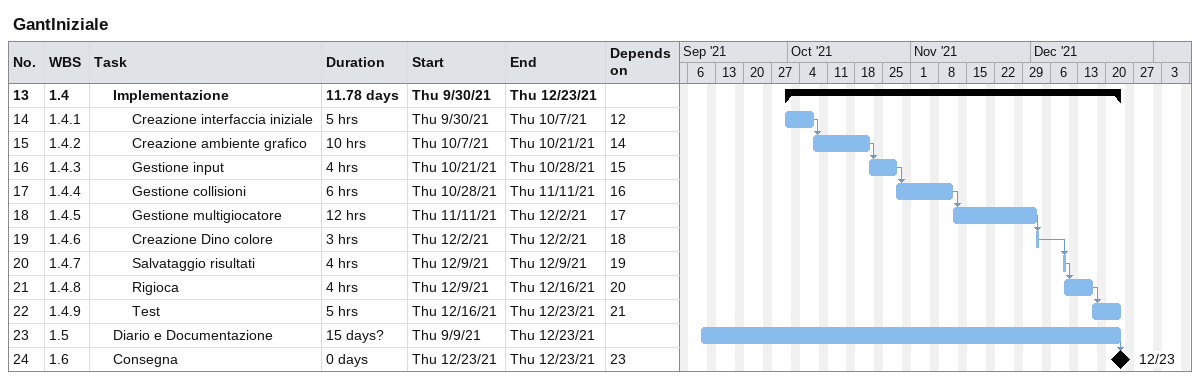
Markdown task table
GantIniziale

| ID | WBS | Task | Duration | Start | Finish | Predecessors |
|---|---|---|---|---|---|---|
| 13 | 1.4 | **Implementazione** | 11.78d | 2021-09-30 | 2021-12-23 |  |
| 14 | 1.4.1 | Creazione interfaccia iniziale | 5h | 2021-09-30 | 2021-10-07 | 12 |
| 15 | 1.4.2 | Creazione ambiente grafico | 10h | 2021-10-07 | 2021-10-21 | 14 |
| 16 | 1.4.3 | Gestione input | 4h | 2021-10-21 | 2021-10-28 | 15 |
| 17 | 1.4.4 | Gestione collisioni | 6h | 2021-10-28 | 2021-11-11 | 16 |
| 18 | 1.4.5 | Gestione multigiocatore | 12h | 2021-11-11 | 2021-12-02 | 17 |
| 19 | 1.4.6 | Creazione Dino colore | 3h | 2021-12-02 | 2021-12-02 | 18 |
| 20 | 1.4.7 | Salvataggio risultati | 4h | 2021-12-09 | 2021-12-09 | 19 |
| 21 | 1.4.8 | Rigioca | 4h | 2021-12-09 | 2021-12-16 | 20 |
| 22 | 1.4.9 | Test | 5h | 2021-12-16 | 2021-12-23 | 21 |
| 23 | 1.5 | Diario e Documentazione | 15d? | 2021-09-09 | 2021-12-23 |  |
| 24 | 1.6 | Consegna | 0d | 2021-12-23 | 2021-12-23 | 23 |
